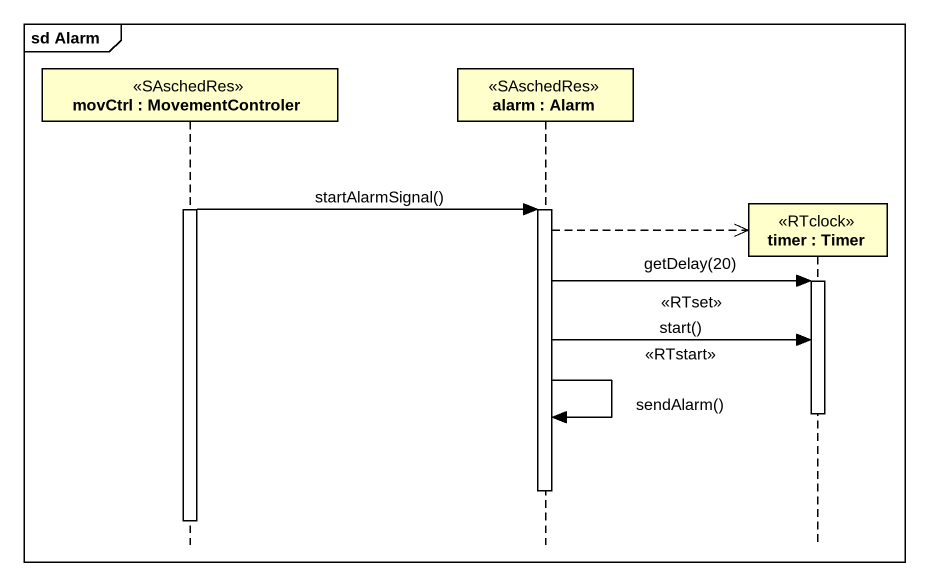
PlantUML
@startuml
mainframe sd Alarm
hide footbox
participant "movCtrl : MovementControler" as movCtrl <<SAschedRes>>
participant "alarm : Alarm" as alarm <<SAschedRes>>
participant "timer : Timer" as timer <<RTclock>>

activate movCtrl
movCtrl -> alarm : startAlarmSignal()
activate alarm
alarm -->> timer **
alarm -> timer : <<RTset>>\ngetDelay(20)
activate timer
alarm -> timer : <<RTstart>>\nstart()
deactivate timer
alarm -> alarm : sendAlarm()
deactivate alarm
deactivate movCtrl
@enduml
